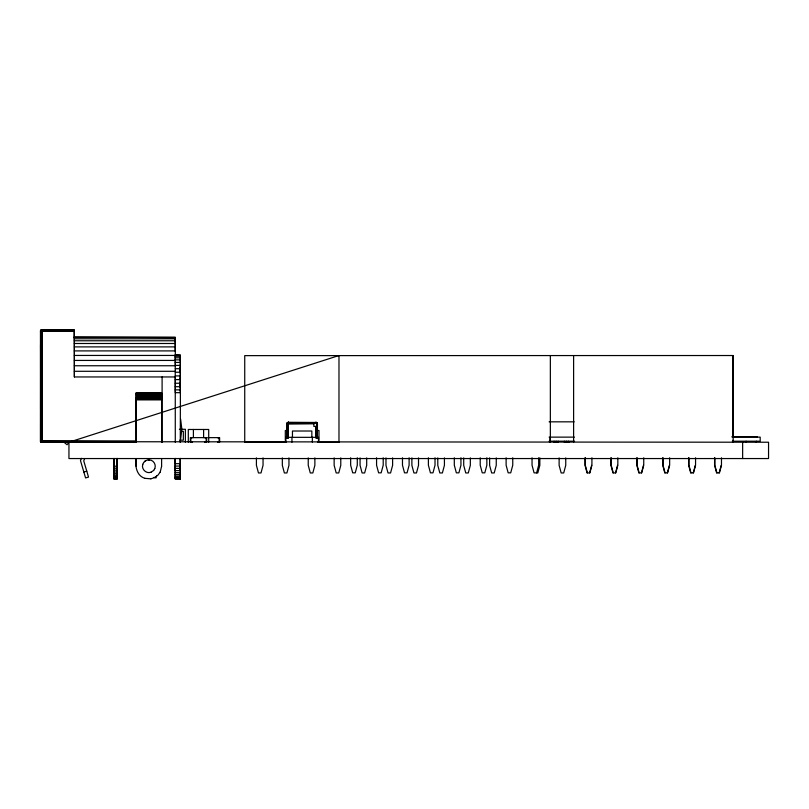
<?xml version="1.0" encoding="UTF-8"?>
<svg xmlns="http://www.w3.org/2000/svg" width="809" height="809" viewBox="0 0 809 809"><rect width="100%" height="100%" fill="white"/><g stroke="black" fill="none" stroke-linecap="round" stroke-linejoin="round"><path stroke-width="1.21" d="M40.683 378.248L40.592 408.99L40.581 344.826L40.683 373.08M117.133 466.217L117.093 478.968L114.029 478.968L114.069 458.642L113.998 466.217L117.133 466.217L117.133 458.642M162.113 441.229L162.113 442.129M175.29 463.668L180.387 463.668L180.336 478.968L175.24 478.968L175.229 458.39L175.26 462.859M175.29 442.24L175.24 355.02L180.336 355.02L180.387 392.668L175.29 392.668L175.31 375.912L180.407 375.912L180.407 379.623L175.31 379.623M41.31 441.38L41.744 442.24L41.744 330.032L41.744 442.199L41.714 330.042L40.45 331.053L40.46 441.38L41.471 442.24L40.723 441.229L40.774 331.053L41.744 330.032L41.016 442.129M117.133 470.16L114.069 470.16L114.018 458.39L114.049 462.859M175.148 350.904L175.24 337.171L74.246 337.171L175.26 337.575L175.3 343.491L175.351 365.749L74.367 365.749M175.26 466.045L175.24 470.039L175.219 467.005M180.367 381.545L180.336 387.157L180.316 383.021M180.316 373.151L180.336 366.76L180.367 371.604M74.115 330.042L74.115 337.252M315.379 422.338L313.932 423.35L313.841 426.424L317.452 426.424M135.781 441.229L40.45 441.229L40.652 441.825L41.471 442.24L40.561 441.229L40.642 331.053L41.663 330.042L40.511 330.739L74.388 331.053L74.388 376.954L175.361 376.954M40.885 441.825C40.248 440.693 41.937 443.534 40.915 441.229L41.016 331.053C41.471 329.769 40.288 330.648 41.492 330.456M40.915 331.053L41.471 330.032L41.138 441.229L41.744 442.24L41.148 441.38M40.561 331.053L41.441 330.042L41.077 330.456M40.834 331.053L40.784 330.325M40.501 331.053L40.652 330.456L74.388 330.456L74.388 331.053M161.628 466.217L160.222 472.011M286.942 423.865L288.378 422.338L288.378 437.993M288.115 437.993L288.328 422.359L286.871 423.603L286.942 437.993M180.609 439.479L181.853 429.276L180.609 419.072M142.778 464.346C141.079 469.078 146.338 474.114 151 472.234M536.63 472.84L538.663 465.226L538.663 457.783M589.619 472.952L591.662 465.337M615.528 472.952L617.57 465.337M641.446 472.952L643.479 465.337M667.354 472.952L669.397 465.337M693.262 472.952L695.305 465.337M719.171 472.952L721.213 465.337M156.663 475.561L155.965 477.937L154.013 477.361M154.772 468.593C156.076 465.549 154.509 461.727 151.485 460.412M142.758 464.346C143.79 460.786 148.148 458.794 151.495 460.412M81.497 458.309L80.475 460.594L85.582 477.937L88.515 477.077L83.731 460.817L84.712 458.612M154.792 468.593L153.639 470.433M160.233 472.011L157.876 475.237L154.65 477.583M69.038 442.23L67.046 444.728L64.659 442.826M287.852 437.993L288.287 422.359L287.66 422.541L286.871 423.865L313.852 423.734M318.25 441.754L318.979 440.187L318.979 430.499L317.452 430.499M153.659 470.433L150.98 472.234M144.457 461.615L145.307 460.938M41.279 330.143L74.388 330.456M287.205 437.993L287.225 423.603L288.378 422.338L287.074 423.603L287.053 437.993M287.397 437.993L287.407 423.603L288.378 422.338L287.62 423.603L287.61 437.993M154.661 477.583L150.848 478.817M83.833 472.001L86.765 471.141M41.744 330.032L74.388 330.224M150.868 478.817L144.912 478.341M40.753 330.325L74.388 330.325M40.501 330.739L74.388 330.739M40.46 330.891L74.388 330.891M74.246 337.171L74.286 338.779L175.27 338.779M74.286 338.779L74.297 340.771L175.29 340.771M74.297 340.771L74.317 343.491L175.3 343.491M74.317 343.491L74.327 346.889L175.32 346.889M74.337 350.904L175.331 350.904M180.377 376.519L180.356 355.333L175.24 355.02M74.327 346.889L74.347 355.444L175.341 355.444M175.26 356.273L180.367 356.273M175.27 357.79L180.377 357.79M175.28 359.863L180.387 359.863M74.357 360.43L175.351 360.43M175.29 362.422L180.387 362.422M175.3 365.395L180.397 365.395M175.3 368.702L180.407 368.702M74.367 371.291L175.361 371.291M175.3 372.241L180.407 372.241M175.3 383.244L180.407 383.244M175.3 386.692L180.397 386.692M175.29 389.867L180.397 389.867M136.124 399.889L161.628 399.889L161.608 392.83L136.104 392.83L136.124 442.442L136.104 398.068M136.104 393.093L161.608 393.093M136.104 393.528L161.608 393.528M136.114 394.114L161.618 394.114M136.114 394.843L161.618 394.843M136.114 395.692L161.618 395.692M136.114 396.643L161.618 396.643M136.124 397.684L161.618 397.684M136.124 398.766L161.628 398.766M549.109 421.833L574.178 421.833M288.146 422.359L316.683 422.541L317.452 423.865L317.361 438.013M287.62 422.541L316.673 422.541L317.452 423.865L316.683 423.865M287.407 422.702L316.885 422.702L317.431 423.865L317.098 422.885M287.225 422.885L314.205 422.885M317.077 422.885L316.906 438.013M287.074 423.107L314.125 422.996M286.942 423.35L313.983 423.218M316.643 423.35L317.361 423.35M286.871 423.603L313.892 423.471M316.673 423.603L317.431 423.603M179.396 429.276L185.372 429.276L185.372 442.23M286.851 430.499L285.314 430.499L285.314 440.187L286.042 441.754M181.61 431.318L183.34 431.318L183.34 440.187L179.719 440.187M732.084 436.617L757.072 436.617L757.072 437.133M549.119 437.133L574.4 437.133M732.084 437.133L760.187 437.133L760.187 441.208L732.378 441.208M207.792 437.639L219.623 437.639L219.623 442.23M549.119 441.208L574.521 441.208M40.501 441.229L135.781 441.38M40.501 441.542L135.781 441.542M40.511 441.38L135.781 441.684M135.781 441.825L40.642 441.825L41.714 442.23M40.875 442.048L135.781 442.048M40.602 441.684L768.55 442.23L768.55 458.551L68.947 458.551L68.947 442.23L338.981 355.525L338.981 442.23M286.295 442.351L244.733 442.351L244.733 355.636L733.156 355.525L733.156 442.23M317.775 442.351L339.183 442.351M554.236 442.351L556.754 442.351M565.562 442.351L569.334 442.351M175.29 466.065L180.387 466.065L180.336 470.039L180.326 467.005M114.069 468.209L117.133 468.209M175.28 468.391L180.387 468.391M175.28 470.616L180.387 470.616M114.069 472.011L117.123 472.011M175.28 472.658L180.377 472.658M114.029 478.968L113.998 473.71L117.123 473.71M175.27 474.489L180.377 474.489M114.059 475.237L117.123 475.237M175.27 476.046L180.367 476.046M114.059 476.531L117.113 476.531M175.199 458.622L175.219 477.3L180.367 477.3L180.336 478.968M114.049 477.583L117.113 477.583L117.072 463.941M114.049 478.341L117.103 478.341L117.093 478.968M175.219 477.3L175.229 478.22L180.356 478.22M114.029 478.817L117.103 478.817M175.229 478.22L175.229 478.776L180.346 478.776M316.845 422.702L315.925 422.702M316.643 422.541L315.925 422.338L316.41 422.702M317.249 438.013L317.249 423.865L316.258 422.702M317.098 438.013L317.098 423.865L316.097 422.702M316.127 422.359L316.552 422.702M41.138 442.129L41.744 442.24L40.733 441.229M40.875 441.38L41.744 442.24L40.875 441.684M41.471 441.38L41.259 442.129M144.932 478.341C136.64 475.935 134.911 466.126 136.104 458.713L136.124 466.217M41.471 442.129L41.006 441.38M41.097 441.825L41.016 441.229M716.885 472.84L714.843 465.226L714.843 457.783M690.967 472.84L688.934 465.226L688.934 457.783M665.059 472.84L663.016 465.226L663.016 457.783M639.15 472.84L637.108 465.226L637.108 457.783M613.242 472.84L611.199 465.226L611.199 457.783M587.324 472.84L585.291 465.226L585.291 457.783M161.598 397.846L161.608 398.685M114.029 470.039L114.018 467.005M117.072 477.583L117.083 478.341M180.316 477.3L180.326 458.39L180.356 462.859M180.296 392.668L180.306 378.248M117.083 467.005L117.093 470.039L117.083 458.39L117.113 462.859M180.296 463.668L180.296 466.065M114.018 463.941L113.998 473.71M74.347 355.444L74.367 376.954M756.304 441.208L756.304 442.23M746.11 441.208L746.11 442.23M742.642 442.23L742.642 458.551M732.893 355.636L732.893 437.325M732.893 440.308L732.893 442.351M721.476 457.783L721.476 465.226L719.434 472.84L716.622 472.952L714.59 465.337L714.59 457.894M695.558 457.783L695.558 465.226L693.525 472.84L690.714 472.952L688.671 465.337L688.671 457.894M669.65 457.783L669.65 465.226L667.607 472.84L664.806 472.952L662.763 465.337L662.763 457.894M643.742 457.783L643.742 465.226L641.699 472.84L638.888 472.952L636.855 465.337L636.855 457.894M617.833 457.783L617.833 465.226L615.791 472.84L612.979 472.952L610.937 465.337L610.937 457.894M591.915 457.783L591.915 465.226L589.872 472.84L587.071 472.952L585.028 465.337L585.028 457.894M573.611 355.525L573.611 442.23M568.403 441.208L568.403 442.23M566.361 441.208L566.361 442.23M565.744 457.894L565.744 465.337L563.711 472.952L561.163 472.952L559.12 465.337L559.12 457.894M564.318 441.208L564.318 442.23M558.2 441.208L558.2 442.23M556.157 441.208L556.157 442.23M554.125 441.208L554.125 442.23M550.353 355.525L550.353 442.23M549.989 437.639L549.989 442.23M539.836 457.894L539.836 465.337L537.793 472.952L534.082 472.84L532.039 465.226L532.039 457.783M512.754 457.783L512.754 465.226L510.712 472.84L508.163 472.84L506.121 465.226L506.121 457.783M496.251 457.894L496.251 465.337L494.208 472.952L491.66 472.952L489.617 465.337L489.617 457.894M486.846 457.783L486.846 465.226L484.803 472.84L482.255 472.84L480.212 465.226L480.212 457.783M470.332 457.894L470.332 465.337L468.3 472.952L465.751 472.952L463.709 465.337L463.709 457.894M460.938 457.783L460.938 465.226L458.895 472.84L456.347 472.84L454.304 465.226L454.304 457.783M444.424 457.894L444.424 465.337L442.381 472.952L439.833 472.952L437.79 465.337L437.79 457.894M435.02 457.783L435.02 465.226L432.987 472.84L430.428 472.84L428.396 465.226L428.396 457.783M418.516 457.894L418.516 465.337L416.473 472.952L413.925 472.952L411.882 465.337L411.882 457.894M409.111 457.783L409.111 465.226L407.069 472.84L404.52 472.84L402.478 465.226L402.478 457.783M392.608 457.894L392.608 465.337L390.565 472.952L388.017 472.952L385.974 465.337L385.974 457.894M383.203 457.783L383.203 465.226L381.16 472.84L378.612 472.84L376.569 465.226L376.569 457.783M366.689 457.894L366.689 465.337L364.657 472.952L362.098 472.952L360.066 465.337L360.066 457.894M357.285 457.783L357.285 465.226L355.252 472.84L352.694 472.84L350.661 465.226L350.661 457.783M340.781 457.894L340.781 465.337L338.738 472.952L336.19 472.952L334.147 465.337L334.147 457.894M318.473 442.23L318.473 437.335L285.83 437.335L285.83 442.23M316.683 426.424L316.683 438.013M316.44 426.424L316.44 438.013M316.188 426.424L316.188 438.013M315.925 426.424L315.925 438.013M314.873 457.894L314.873 465.337L312.83 472.952L310.282 472.952L308.239 465.337L308.239 457.894M312.355 437.335L312.355 442.23M311.839 437.335L311.839 431.015L292.453 431.015L292.453 437.335M291.948 437.335L291.948 442.23M288.955 457.894L288.955 465.337L286.922 472.952L284.374 472.952L282.331 465.337L282.331 457.894M263.046 457.894L263.046 465.337L261.004 472.952L258.455 472.952L256.413 465.337L256.413 457.894M217.581 437.639L219.108 438.154L219.108 441.724L217.581 442.23M208.702 442.23L208.702 429.478L188.305 429.478L188.305 442.23M206.669 442.23L206.669 437.639L190.348 437.639L190.348 442.23M204.626 437.639L206.153 438.154L206.153 441.724L204.626 442.23M203.605 429.478L203.605 437.598M193.402 429.478L193.402 437.598M192.38 437.639L190.853 438.154L190.853 441.724L192.38 442.23M180.276 375.912L180.276 379.623M180.387 392.668L180.296 442.493M180.387 458.683L180.356 463.941M175.29 458.622L175.26 463.941M162.103 376.954L162.103 442.24M161.608 399.889L161.628 442.442M161.628 458.713L161.608 466.217M117.052 458.642L117.052 466.217M148.856 459.846L148.32 459.866L149.412 459.866L148.856 459.846"/></g></svg>
